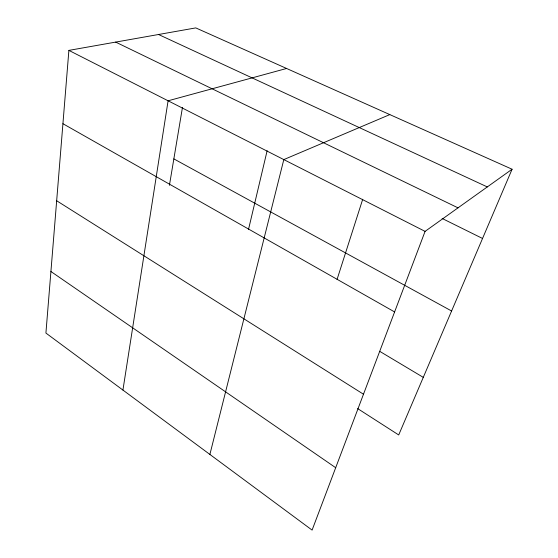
<?xml version="1.0" encoding="UTF-8"?>
<svg xmlns="http://www.w3.org/2000/svg" width="558" height="558" viewBox="0 0 558 558"><rect width="100%" height="100%" fill="white"/><g stroke="black" fill="none" stroke-linecap="round" stroke-linejoin="round"><path stroke-width="0.84" d="M68.885 50.387L45.916 333.063L312.096 530.1L425.077 231.375L512.084 169.227L195.774 27.9L68.885 50.387L425.077 231.375M122.927 390.07L168.091 100.796L286.582 68.474M169.423 185.347L182.452 107.499M248.512 229.443L267.136 150.716M209.892 454.442L283.813 159.595L389.819 114.599M337.06 279.446L362.728 199.234M512.084 169.227L398.712 434.954L357.629 408.575M158.528 34.498L487.301 186.93M115.666 42.094L458.013 207.848M442.124 218.457L482.537 238.468M173.852 158.891L451.596 310.994M62.928 123.709L394.604 311.943M379.914 351.456L423.285 377.361M56.672 200.761L363.488 394.227M50.918 271.502L335.693 467.709"/></g></svg>
